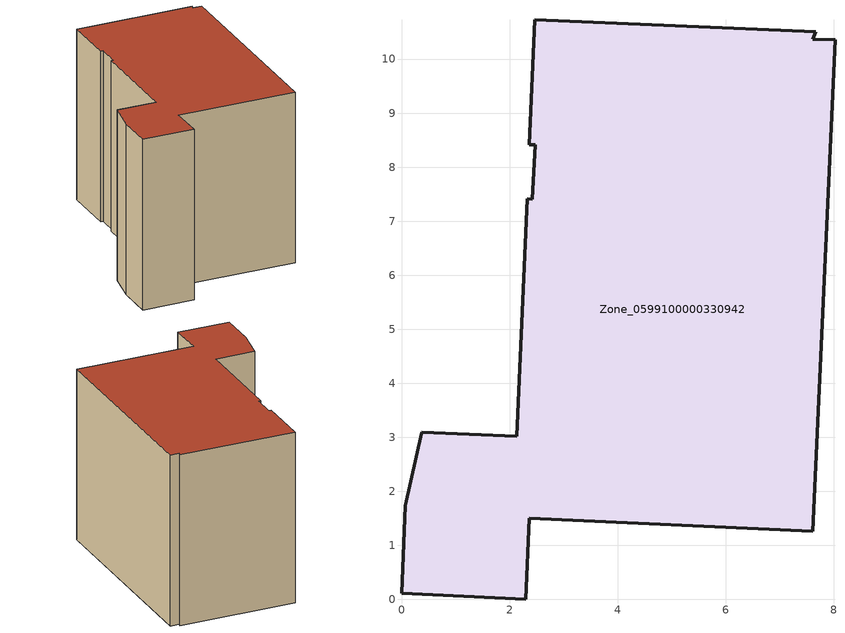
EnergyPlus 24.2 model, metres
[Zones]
Zone_0599100000330942
 floor ground (C_G): 2.47,10.73 7.66,10.5 7.61,10.37 8.02,10.36 7.61,1.26 2.36,1.5 2.3,0 0,0.11 0.07,1.73 0.37,3.09 2.13,3.02 2.32,7.41 2.42,7.41 2.48,8.41 2.37,8.42 z1
 wall outside (C_F): 2.42,7.41 2.32,7.41 2.13,3.02 0.37,3.09 0.07,1.73 0,0.11 2.3,0 2.36,1.5 7.61,1.26 8.02,10.36 7.61,10.37 7.66,10.5 2.47,10.73 2.37,8.42 2.48,8.41 2.42,7.41 z1:8.72
 roof outside (C_R): 7.66,10.5 2.47,10.73 2.37,8.42 2.48,8.41 2.42,7.41 2.32,7.41 2.13,3.02 0.37,3.09 0.07,1.73 0,0.11 2.3,0 2.36,1.5 7.61,1.26 8.02,10.36 7.61,10.37 z8.72
[BUILDING]
Pand.0599100000330942: North Axis=0; Terrain=City; Loads Convergence Tolerance Value=0.04; Temperature Convergence Tolerance Value=0.4; Solar Distribution=FullExterior; Maximum Number of Warmup Days=25; Minimum Number of Warmup Days=1
[Site:Location]
Rotterdam.The.Hague.AP_ZH_NLD Design_Conditions: Latitude=51.96; Longitude=4.45; Time Zone=1; Elevation=-4.5
[SITE:GROUNDTEMPERATURE:BUILDINGSURFACE]
18, 18, 18, 18, 18, 18, 18, 18, 18, 18, 18, 18
[MATERIAL] Thermal Absorptance=0.9; Solar Absorptance=0.7; Visible Absorptance=0.7
Name | Roughness | Thickness | Conductivity | Density | Specific Heat
G.TC.1975-1991 | MediumSmooth | 0.15 | 0.288461 | 540 | 1210
F.TC.1975-1991 | Rough | 0.3 | 0.230769 | 1920 | 840
R.TC.1975-1991 | MediumRough | 0.2 | 0.153846 | 1500 | 1000
[CONSTRUCTION]
C_G: G.TC.1975-1991
C_F: F.TC.1975-1991
C_R: R.TC.1975-1991
[ZONE]
Zone_0599100000330942: Type=1; Multiplier=1; Ceiling Height=Autocalculate; Volume=Autocalculate; Floor Area=autocalculate; Part of Total Floor Area=Yes
[ZONEINFILTRATION:DESIGNFLOWRATE]
Infil_Zone_0599100000330942: Zone or ZoneList or Space or SpaceList=Zone_0599100000330942; Schedule=AlwaysOn; Design Flow Rate Calculation Method=Flow/Area; Flow Rate per Floor Area=0.003; Constant Term Coefficient=1; Temperature Term Coefficient=0; Velocity Term Coefficient=0; Velocity Squared Term Coefficient=0
[HVACTEMPLATE:ZONE:IDEALLOADSAIRSYSTEM]
Zone_0599100000330942: Maximum Heating Supply Air Temperature=50; Minimum Cooling Supply Air Temperature=13; Maximum Heating Supply Air Humidity Ratio=0.0156; Minimum Cooling Supply Air Humidity Ratio=0.0077; Heating Limit=NoLimit; Cooling Limit=NoLimit; Dehumidification Control Type=ConstantSensibleHeatRatio; Cooling Sensible Heat Ratio=0.7; Dehumidification Setpoint=60; Humidification Control Type=None; Humidification Setpoint=30; Outdoor Air Method=None; Outdoor Air Flow Rate per Person=0.00944; Outdoor Air Flow Rate per Zone Floor Area=0; Outdoor Air Flow Rate per Zone=0; Demand Controlled Ventilation Type=None; Outdoor Air Economizer Type=NoEconomizer; Heat Recovery Type=None; Sensible Heat Recovery Effectiveness=0.7; Latent Heat Recovery Effectiveness=0.65
[ZONECONTROL:THERMOSTAT]
ThermostatControl_Zone_0599100000330942: Zone or ZoneList=Zone_0599100000330942; Control Type Schedule=DualSetpointControlType; Control 1=Thermostat_Zone_0599100000330942; Temperature Difference Between Cutout And Setpoint=0
[THERMOSTATSETPOINT:DUALSETPOINT]
Thermostat_Zone_0599100000330942: Heating Setpoint Temperature Schedule=HeatingSetpoint_Zone_0599100000330942; Cooling Setpoint Temperature Schedule=CoolingSetpoint_Zone_0599100000330942
[SCHEDULE:COMPACT]
HeatingSetpoint_Zone_0599100000330942: Through: 12/31, For: AllDays, Until: 24:00, 21
CoolingSetpoint_Zone_0599100000330942: Through: 12/31, For: AllDays, Until: 24:00, 24
DualSetpointControlType: Through: 12/31, For: AllDays, Until: 24:00, 4
AlwaysOn: Through: 12/31, For: AllDays, Until: 24:00, 1
